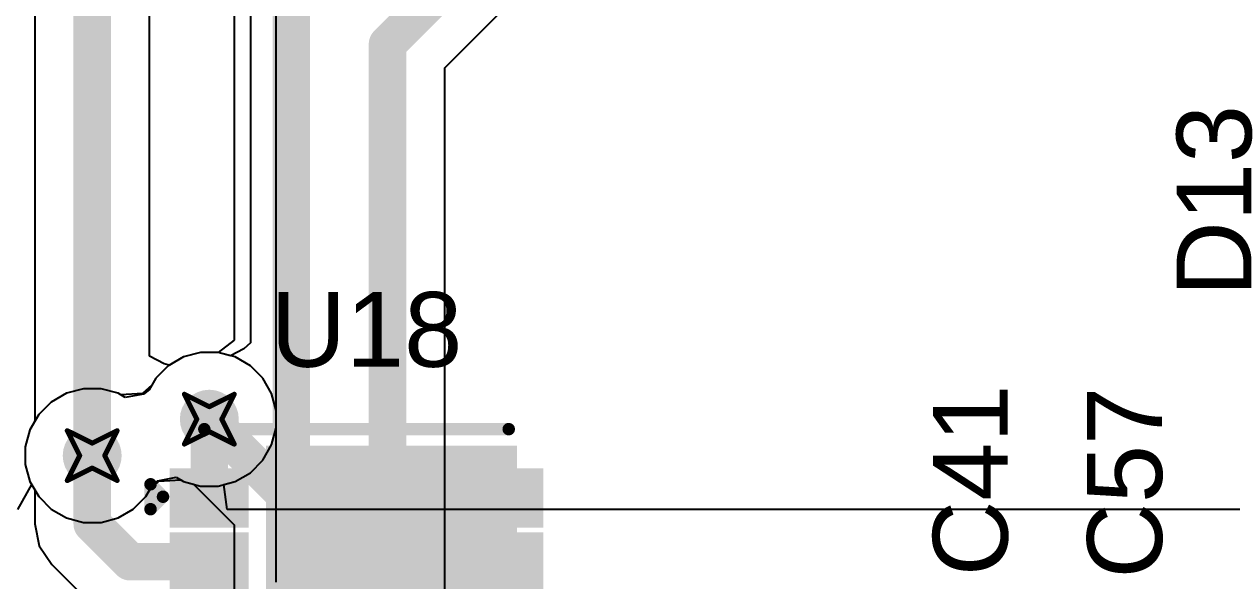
# Model space of a CAD drawing. Header units: inches. Extents: x -36 to 349, y -11 to 240.
# Drawn here: x 154.03 to 166.32, y 7.06 to 12.74 of the extents above; entities that cross this region are included whole.
import ezdxf

# ---------------------------------------------------------------- set-up
doc = ezdxf.new("R2010")
doc.units = ezdxf.units.IN
for name, color, linetype in [('Bottom Layer', 5, 'Continuous'), ('Drill Drawing', 1, 'Continuous'), ('Layer 1', 16, 'Continuous'), ('Layer 2', 76, 'Continuous'), ('Top Layer', 1, 'Continuous'), ('Top Overlay', 2, 'Continuous'), ('Top Paste', 8, 'Continuous'), ('Top Solder', 216, 'Continuous'), ('Via Holes', 16, 'Continuous')]:
    doc.layers.add(name, color=color, linetype=linetype)
doc.styles.add('Arial', font='', dxfattribs={"height": 0.2})
doc.styles.get('Arial').set_extended_font_data('Arial')

# ---------------------------------------------------------------- blocks, each defined once
blk = doc.blocks.new('DFN_8_3_2_3_2__57')
at = {"layer": 'Top Layer'}
for points in [[(1.53060019, 1.40699998), (1.53060019, 0.1170000199999998), (-0.8194001900000001, 0.1170000200000002), (-0.8194001899999998, 1.40699998)], [(-1.200023, 1.175004), (-1.200023, 0.7750047999999999), (-1.8000218, 0.7750047999999999), (-1.8000218, 1.175004)], [(1.8000218, 1.175004), (1.8000218, 0.7750047999999999), (1.200023, 0.7750047999999999), (1.200023, 1.175004)], [(-1.200023, 0.525018), (-1.200023, 0.1250188), (-1.8000218, 0.1250188), (-1.8000218, 0.525018)], [(1.8000218, 0.525018), (1.8000218, 0.1250188), (1.200023, 0.1250188), (1.200023, 0.525018)], [(-0.81940019, -1.40699998), (-0.81940019, -0.1170000199999999), (1.53060019, -0.1170000200000001), (1.53060019, -1.40699998)], [(-1.200023, -0.1250188), (-1.200023, -0.525018), (-1.8000218, -0.525018), (-1.8000218, -0.1250188)], [(1.8000218, -0.1250188), (1.8000218, -0.525018), (1.200023, -0.525018), (1.200023, -0.1250188)], [(-1.200023, -0.7750047999999999), (-1.200023, -1.175004), (-1.8000218, -1.175004), (-1.8000218, -0.7750047999999999)], [(1.8000218, -0.7750047999999999), (1.8000218, -1.175004), (1.200023, -1.175004), (1.200023, -0.7750047999999999)]]:
    blk.add_hatch(color=1, dxfattribs=at).paths.add_polyline_path(points)
at = {"layer": 'Top Paste'}
for points in [[(1.53060019, 1.40699998), (1.53060019, 0.1170000199999998), (-0.8194001900000001, 0.1170000200000002), (-0.8194001899999998, 1.40699998)], [(-1.200023, 1.175004), (-1.200023, 0.7750047999999999), (-1.8000218, 0.7750047999999999), (-1.8000218, 1.175004)], [(1.8000218, 1.175004), (1.8000218, 0.7750047999999999), (1.200023, 0.7750047999999999), (1.200023, 1.175004)], [(-1.200023, 0.525018), (-1.200023, 0.1250188), (-1.8000218, 0.1250188), (-1.8000218, 0.525018)], [(1.8000218, 0.525018), (1.8000218, 0.1250188), (1.200023, 0.1250188), (1.200023, 0.525018)], [(-0.81940019, -1.40699998), (-0.81940019, -0.1170000199999999), (1.53060019, -0.1170000200000001), (1.53060019, -1.40699998)], [(-1.200023, -0.1250188), (-1.200023, -0.525018), (-1.8000218, -0.525018), (-1.8000218, -0.1250188)], [(1.8000218, -0.1250188), (1.8000218, -0.525018), (1.200023, -0.525018), (1.200023, -0.1250188)], [(-1.200023, -0.7750047999999999), (-1.200023, -1.175004), (-1.8000218, -1.175004), (-1.8000218, -0.7750047999999999)], [(1.8000218, -0.7750047999999999), (1.8000218, -1.175004), (1.200023, -1.175004), (1.200023, -0.7750047999999999)]]:
    blk.add_hatch(color=8, dxfattribs=at).paths.add_polyline_path(points)
at = {"layer": 'Top Solder'}
for points in [[(1.63220019, 1.50859998), (1.63220019, 0.0154000199999997), (-0.92100019, 0.0154000200000003), (-0.9210001899999999, 1.50859998)], [(-1.098423, 1.276604), (-1.098423, 0.6734048), (-1.9016218, 0.6734048), (-1.9016218, 1.276604)], [(1.9016218, 1.276604), (1.9016218, 0.6734048), (1.098423, 0.6734048), (1.098423, 1.276604)], [(-1.098423, 0.6266179999999999), (-1.098423, 0.02341879999999992), (-1.9016218, 0.02341880000000007), (-1.9016218, 0.6266180000000001)], [(1.9016218, 0.6266179999999999), (1.9016218, 0.02341879999999992), (1.098423, 0.02341880000000007), (1.098423, 0.6266180000000001)], [(-1.098423, -0.02341880000000007), (-1.098423, -0.6266180000000001), (-1.9016218, -0.6266179999999999), (-1.9016218, -0.02341879999999992)], [(-0.92100019, -1.50859998), (-0.92100019, -0.01540001999999985), (1.63220019, -0.01540002000000015), (1.63220019, -1.50859998)], [(1.9016218, -0.02341880000000007), (1.9016218, -0.6266180000000001), (1.098423, -0.6266179999999999), (1.098423, -0.02341879999999992)], [(-1.098423, -0.6734048), (-1.098423, -1.276604), (-1.9016218, -1.276604), (-1.9016218, -0.6734048)], [(1.9016218, -0.6734048), (1.9016218, -1.276604), (1.098423, -1.276604), (1.098423, -0.6734048)]]:
    blk.add_hatch(color=216, dxfattribs=at).paths.add_polyline_path(points)
at = {"layer": 'Top Overlay'}
for points in [[(-1.5494, 1.6764, 0.127, 0.127, 0), (1.5494, 1.6764, 0.127, 0.127, 0)], [(-2.0969224, 1.1147044, 0.127, 0.127, 0), (-1.9699224, 0.9877043999999998, 0.127, 0.127, 0)], [(-2.0969224, 0.8607043999999999, 0.127, 0.127, 0), (-2.0969224, 1.1147044, 0.127, 0.127, 0)], [(-2.0969224, 0.8607043999999999, 0.127, 0.127, 0), (-1.9699224, 0.9877043999999998, 0.127, 0.127, 0)], [(-1.5494, -1.6764, 0.127, 0.127, 0), (1.5494, -1.6764, 0.127, 0.127, 0)]]:
    blk.add_lwpolyline(points, format="xyseb", dxfattribs=at)
for points in [[(-1.58115, 1.6764, 0.0635, 0.0635, 1), (-1.51765, 1.6764, 0.0635, 0.0635, 1)], [(1.51765, 1.6764, 0.0635, 0.0635, 1), (1.58115, 1.6764, 0.0635, 0.0635, 1)], [(-2.1286724, 1.1147044, 0.0635, 0.0635, 1), (-2.0651724, 1.1147044, 0.0635, 0.0635, 1)], [(-2.1286724, 1.1147044, 0.0635, 0.0635, 1), (-2.0651724, 1.1147044, 0.0635, 0.0635, 1)], [(-2.0016724, 0.9877043999999998, 0.0635, 0.0635, 1), (-1.9381724, 0.9877043999999998, 0.0635, 0.0635, 1)], [(-2.0016724, 0.9877043999999998, 0.0635, 0.0635, 1), (-1.9381724, 0.9877043999999998, 0.0635, 0.0635, 1)], [(-2.1286724, 0.8607043999999999, 0.0635, 0.0635, 1), (-2.0651724, 0.8607043999999999, 0.0635, 0.0635, 1)], [(-2.1286724, 0.8607043999999999, 0.0635, 0.0635, 1), (-2.0651724, 0.8607043999999999, 0.0635, 0.0635, 1)], [(-1.58115, -1.6764, 0.0635, 0.0635, 1), (-1.51765, -1.6764, 0.0635, 0.0635, 1)], [(1.51765, -1.6764, 0.0635, 0.0635, 1), (1.58115, -1.6764, 0.0635, 0.0635, 1)]]:
    blk.add_lwpolyline(points, format="xyseb", close=True, dxfattribs=at)

msp = doc.modelspace()

# ---------------------------------------------------------------- hatches: boundary and pattern name
at = {"layer": 'Bottom Layer'}
h = msp.add_hatch(color=5, dxfattribs=at)
edge = h.paths.add_edge_path()
edge.add_arc((155.91418144, 8.71221778), 0.2999994, 0, 360)
h = msp.add_hatch(color=5, dxfattribs=at)
edge = h.paths.add_edge_path()
edge.add_arc((154.72203244, 8.34121776), 0.2999994, 0, 360)
at = {"layer": 'Layer 1'}
h = msp.add_hatch(color=16, dxfattribs=at)
edge = h.paths.add_edge_path()
edge.add_arc((155.91418144, 8.71221778), 0.2999994, 0, 360)
h = msp.add_hatch(color=16, dxfattribs=at)
edge = h.paths.add_edge_path()
edge.add_arc((154.72203244, 8.34121776), 0.2999994, 0, 360)
at = {"layer": 'Layer 2'}
h = msp.add_hatch(color=76, dxfattribs=at)
edge = h.paths.add_edge_path()
edge.add_arc((155.91418144, 8.71221778), 0.2999994, 0, 360)
h = msp.add_hatch(color=76, dxfattribs=at)
edge = h.paths.add_edge_path()
edge.add_arc((154.72203244, 8.34121776), 0.2999994, 0, 360)
at = {"layer": 'Top Layer'}
h = msp.add_hatch(color=1, dxfattribs=at)
edge = h.paths.add_edge_path()
edge.add_arc((155.91418144, 8.71221778), 0.2999994, 0, 360)
h = msp.add_hatch(color=1, dxfattribs=at)
edge = h.paths.add_edge_path()
edge.add_arc((154.72203244, 8.34121776), 0.2999994, 0, 360)
at = {"layer": 'Via Holes'}
h = msp.add_hatch(color=7, dxfattribs=at)
edge = h.paths.add_edge_path()
edge.add_arc((155.91418144, 8.71221778), 0.1499997, 0, 360)
h = msp.add_hatch(color=7, dxfattribs=at)
edge = h.paths.add_edge_path()
edge.add_arc((154.72203244, 8.34121776), 0.1499997, 0, 360)

# ---------------------------------------------------------------- linework, layer by layer
at = {"layer": 'Bottom Layer'}
for p, q in [((154.13933612, 14.57622942), (154.13933612, 8.693960259999999)), ((155.30472876, 9.35293278), (155.30472876, 14.33486846)), ((158.31050888, 12.29108794), (160.21511264, 14.1956917)), ((156.16590052, 13.96363984), (156.16590052, 9.51652402)), ((158.31050888, 4.088706579999999), (158.31050888, 12.29108794)), ((156.16590052, 9.51652402), (156.00485182, 9.392945399999999)), ((155.4561661, 9.27711632), (155.30472876, 9.35293278)), ((155.65132446, 9.34680884), (155.5077281, 9.26390578)), ((155.82452706, 9.39321718), (155.65132446, 9.34680884)), ((156.00383582, 9.39321718), (155.82452706, 9.39321718)), ((156.00485182, 9.392945399999999), (156.00383582, 9.39321718)), ((155.5077281, 9.26390578), (155.4561661, 9.27711632)), ((154.13933612, 8.693960259999999), (154.08744138, 8.60407474)), ((154.08744138, 8.60407474), (154.04103304, 8.43087214)), ((154.04103304, 8.43087214), (154.04103304, 8.25156338)), ((154.04103304, 8.25156338), (154.08744138, 8.078360779999999)), ((155.39083222, 8.0847946), (155.57794132, 8.119993919999999)), ((155.57794132, 8.119993919999999), (155.65132446, 8.07762672)), ((154.08744138, 8.078360779999999), (154.17709576, 7.923072799999999)), ((155.26696912, 7.923072799999999), (155.33511986, 8.04111168)), ((155.33511986, 8.04111168), (155.39083222, 8.0847946)), ((155.65132446, 8.07762672), (155.75157826, 8.05076368)), ((155.75157826, 8.05076368), (156.16590052, 7.63644142)), ((154.17709576, 7.923072799999999), (154.30388748, 7.796281079999999)), ((155.1401774, 7.796281079999999), (155.26696912, 7.923072799999999)), ((154.30388748, 7.796281079999999), (154.45917546, 7.7066267)), ((154.98488942, 7.7066267), (155.1401774, 7.796281079999999)), ((154.45917546, 7.7066267), (154.63237806, 7.66021836)), ((154.63237806, 7.66021836), (154.81168682, 7.66021836)), ((154.81168682, 7.66021836), (154.98488942, 7.7066267)), ((156.16590052, 7.63644142), (156.16590052, 5.292194139999999))]:
    msp.add_line(p, q, dxfattribs=at)
for points in [[(154.72203244, 8.34121776, 0.3809999999999999, 0.3809999999999999, 0), (154.72203244, 14.57622942, 0.3809999999999999, 0.3809999999999999, 0)], [(157.72781256, 12.5324489, 0.3809999999999999, 0.3809999999999999, 0), (159.803084, 14.60772034, 0.3809999999999999, 0.3809999999999999, 0)], [(156.74859684, 7.877802379999999, 0.3809999999999999, 0.3809999999999999, 0), (156.74859684, 14.31638234, 0.3809999999999999, 0.3809999999999999, 0)], [(157.72781256, 4.088706579999999, 0.3809999999999999, 0.3809999999999999, 0), (157.72781256, 12.5324489, 0.3809999999999999, 0.3809999999999999, 0)], [(155.91418144, 8.71221778, 0.3809999999999999, 0.3809999999999999, 0), (156.74859684, 7.877802379999999, 0.3809999999999999, 0.3809999999999999, 0)], [(156.74859684, 5.05083318, 0.3809999999999999, 0.3809999999999999, 0), (156.74859684, 7.877802379999999, 0.3809999999999999, 0.3809999999999999, 0)]]:
    msp.add_lwpolyline(points, format="xyseb", dxfattribs=at)
for points in [[(157.63256256, 12.5324489, 0.1905, 0.1905, 1), (157.82306256, 12.5324489, 0.1905, 0.1905, 1)], [(157.63256256, 12.5324489, 0.1905, 0.1905, 1), (157.82306256, 12.5324489, 0.1905, 0.1905, 1)], [(155.81893144, 8.71221778, 0.1905, 0.1905, 1), (156.00943144, 8.71221778, 0.1905, 0.1905, 1)], [(154.62678244, 8.34121776, 0.1905, 0.1905, 1), (154.81728244, 8.34121776, 0.1905, 0.1905, 1)], [(156.65334684, 7.877802379999999, 0.1905, 0.1905, 1), (156.84384684, 7.877802379999999, 0.1905, 0.1905, 1)], [(156.65334684, 7.877802379999999, 0.1905, 0.1905, 1), (156.84384684, 7.877802379999999, 0.1905, 0.1905, 1)], [(156.65334684, 7.877802379999999, 0.1905, 0.1905, 1), (156.84384684, 7.877802379999999, 0.1905, 0.1905, 1)]]:
    msp.add_lwpolyline(points, format="xyseb", close=True, dxfattribs=at)
at = {"layer": 'Drill Drawing'}
for points in [[(155.66018144, 8.96621778, 0.0508, 0.0508, 0), (155.91418144, 8.83921778, 0.0508, 0.0508, 0)], [(155.66018144, 8.96621778, 0.0508, 0.0508, 0), (155.78718144, 8.71221778, 0.0508, 0.0508, 0)], [(155.91418144, 8.83921778, 0.0508, 0.0508, 0), (156.16818144, 8.96621778, 0.0508, 0.0508, 0)], [(156.04118144, 8.71221778, 0.0508, 0.0508, 0), (156.16818144, 8.96621778, 0.0508, 0.0508, 0)], [(155.66018144, 8.458217779999998, 0.0508, 0.0508, 0), (155.78718144, 8.71221778, 0.0508, 0.0508, 0)], [(156.04118144, 8.71221778, 0.0508, 0.0508, 0), (156.16818144, 8.458217779999998, 0.0508, 0.0508, 0)], [(154.46803244, 8.595217759999999, 0.0508, 0.0508, 0), (154.72203244, 8.468217759999998, 0.0508, 0.0508, 0)], [(154.46803244, 8.595217759999999, 0.0508, 0.0508, 0), (154.59503244, 8.34121776, 0.0508, 0.0508, 0)], [(154.72203244, 8.468217759999998, 0.0508, 0.0508, 0), (154.97603244, 8.595217759999999, 0.0508, 0.0508, 0)], [(154.84903244, 8.34121776, 0.0508, 0.0508, 0), (154.97603244, 8.595217759999999, 0.0508, 0.0508, 0)], [(155.66018144, 8.458217779999998, 0.0508, 0.0508, 0), (155.91418144, 8.585217779999999, 0.0508, 0.0508, 0)], [(155.91418144, 8.585217779999999, 0.0508, 0.0508, 0), (156.16818144, 8.458217779999998, 0.0508, 0.0508, 0)], [(154.46803244, 8.08721776, 0.0508, 0.0508, 0), (154.59503244, 8.34121776, 0.0508, 0.0508, 0)], [(154.84903244, 8.34121776, 0.0508, 0.0508, 0), (154.97603244, 8.08721776, 0.0508, 0.0508, 0)], [(154.46803244, 8.08721776, 0.0508, 0.0508, 0), (154.72203244, 8.21421776, 0.0508, 0.0508, 0)], [(154.72203244, 8.21421776, 0.0508, 0.0508, 0), (154.97603244, 8.08721776, 0.0508, 0.0508, 0)]]:
    msp.add_lwpolyline(points, format="xyseb", dxfattribs=at)
for points in [[(155.64748144, 8.96621778, 0.0254, 0.0254, 1), (155.67288144, 8.96621778, 0.0254, 0.0254, 1)], [(155.64748144, 8.96621778, 0.0254, 0.0254, 1), (155.67288144, 8.96621778, 0.0254, 0.0254, 1)], [(156.15548144, 8.96621778, 0.0254, 0.0254, 1), (156.18088144, 8.96621778, 0.0254, 0.0254, 1)], [(156.15548144, 8.96621778, 0.0254, 0.0254, 1), (156.18088144, 8.96621778, 0.0254, 0.0254, 1)], [(155.90148144, 8.83921778, 0.0254, 0.0254, 1), (155.92688144, 8.83921778, 0.0254, 0.0254, 1)], [(155.90148144, 8.83921778, 0.0254, 0.0254, 1), (155.92688144, 8.83921778, 0.0254, 0.0254, 1)], [(155.77448144, 8.71221778, 0.0254, 0.0254, 1), (155.79988144, 8.71221778, 0.0254, 0.0254, 1)], [(155.77448144, 8.71221778, 0.0254, 0.0254, 1), (155.79988144, 8.71221778, 0.0254, 0.0254, 1)], [(156.02848144, 8.71221778, 0.0254, 0.0254, 1), (156.05388144, 8.71221778, 0.0254, 0.0254, 1)], [(156.02848144, 8.71221778, 0.0254, 0.0254, 1), (156.05388144, 8.71221778, 0.0254, 0.0254, 1)], [(154.45533244, 8.595217759999999, 0.0254, 0.0254, 1), (154.48073244, 8.595217759999999, 0.0254, 0.0254, 1)], [(154.45533244, 8.595217759999999, 0.0254, 0.0254, 1), (154.48073244, 8.595217759999999, 0.0254, 0.0254, 1)], [(154.96333244, 8.595217759999999, 0.0254, 0.0254, 1), (154.98873244, 8.595217759999999, 0.0254, 0.0254, 1)], [(154.96333244, 8.595217759999999, 0.0254, 0.0254, 1), (154.98873244, 8.595217759999999, 0.0254, 0.0254, 1)], [(155.90148144, 8.585217779999999, 0.0254, 0.0254, 1), (155.92688144, 8.585217779999999, 0.0254, 0.0254, 1)], [(155.90148144, 8.585217779999999, 0.0254, 0.0254, 1), (155.92688144, 8.585217779999999, 0.0254, 0.0254, 1)], [(154.70933244, 8.468217759999998, 0.0254, 0.0254, 1), (154.73473244, 8.468217759999998, 0.0254, 0.0254, 1)], [(154.70933244, 8.468217759999998, 0.0254, 0.0254, 1), (154.73473244, 8.468217759999998, 0.0254, 0.0254, 1)], [(155.64748144, 8.458217779999998, 0.0254, 0.0254, 1), (155.67288144, 8.458217779999998, 0.0254, 0.0254, 1)], [(155.64748144, 8.458217779999998, 0.0254, 0.0254, 1), (155.67288144, 8.458217779999998, 0.0254, 0.0254, 1)], [(156.15548144, 8.458217779999998, 0.0254, 0.0254, 1), (156.18088144, 8.458217779999998, 0.0254, 0.0254, 1)], [(156.15548144, 8.458217779999998, 0.0254, 0.0254, 1), (156.18088144, 8.458217779999998, 0.0254, 0.0254, 1)], [(154.58233244, 8.34121776, 0.0254, 0.0254, 1), (154.60773244, 8.34121776, 0.0254, 0.0254, 1)], [(154.58233244, 8.34121776, 0.0254, 0.0254, 1), (154.60773244, 8.34121776, 0.0254, 0.0254, 1)], [(154.83633244, 8.34121776, 0.0254, 0.0254, 1), (154.86173244, 8.34121776, 0.0254, 0.0254, 1)], [(154.83633244, 8.34121776, 0.0254, 0.0254, 1), (154.86173244, 8.34121776, 0.0254, 0.0254, 1)], [(154.70933244, 8.21421776, 0.0254, 0.0254, 1), (154.73473244, 8.21421776, 0.0254, 0.0254, 1)], [(154.70933244, 8.21421776, 0.0254, 0.0254, 1), (154.73473244, 8.21421776, 0.0254, 0.0254, 1)], [(154.45533244, 8.08721776, 0.0254, 0.0254, 1), (154.48073244, 8.08721776, 0.0254, 0.0254, 1)], [(154.45533244, 8.08721776, 0.0254, 0.0254, 1), (154.48073244, 8.08721776, 0.0254, 0.0254, 1)], [(154.96333244, 8.08721776, 0.0254, 0.0254, 1), (154.98873244, 8.08721776, 0.0254, 0.0254, 1)], [(154.96333244, 8.08721776, 0.0254, 0.0254, 1), (154.98873244, 8.08721776, 0.0254, 0.0254, 1)]]:
    msp.add_lwpolyline(points, format="xyseb", close=True, dxfattribs=at)
at = {"layer": 'Layer 1'}
for p, q in [((155.65132446, 9.34680884), (155.49603648, 9.25715446)), ((155.82452706, 9.39321718), (155.65132446, 9.34680884)), ((156.00383582, 9.39321718), (155.82452706, 9.39321718)), ((156.17703842, 9.34680884), (156.00383582, 9.39321718)), ((156.3323264, 9.25715446), (156.17703842, 9.34680884)), ((155.49603648, 9.25715446), (155.36924476, 9.130362739999999)), ((156.45911812, 9.130362739999999), (156.3323264, 9.25715446)), ((155.36924476, 9.130362739999999), (155.32749478, 9.058048939999999)), ((156.5487725, 8.975074759999998), (156.45911812, 9.130362739999999)), ((154.45917546, 8.97580882), (154.30388748, 8.88615444)), ((154.63237806, 9.02221716), (154.45917546, 8.97580882)), ((154.81168682, 9.02221716), (154.63237806, 9.02221716)), ((154.98488942, 8.97580882), (154.81168682, 9.02221716)), ((155.01254748, 8.959839839999999), (154.98488942, 8.97580882)), ((155.32749478, 9.058048939999999), (155.234259, 8.97248904)), ((156.59518084, 8.80187216), (156.5487725, 8.975074759999998)), ((154.30388748, 8.88615444), (154.17709576, 8.75936272)), ((155.234259, 8.97248904), (155.01254748, 8.959839839999999)), ((154.17709576, 8.75936272), (154.08744138, 8.60407474)), ((156.59518084, 8.6225634), (156.59518084, 8.80187216)), ((156.5487725, 8.4493608), (156.59518084, 8.6225634)), ((154.08744138, 8.60407474), (154.04103304, 8.43087214)), ((154.04103304, 8.43087214), (154.04103304, 8.25156338)), ((156.45911812, 8.29407282), (156.5487725, 8.4493608)), ((154.04103304, 8.25156338), (154.08744138, 8.078360779999999)), ((156.3323264, 8.1672811), (156.45911812, 8.29407282)), ((156.17703842, 8.07762672), (156.3323264, 8.1672811)), ((154.08744138, 8.078360779999999), (154.17709576, 7.923072799999999)), ((155.26696912, 7.923072799999999), (155.3087191, 7.995386599999999)), ((155.3087191, 7.995386599999999), (155.40195488, 8.0809465)), ((155.40195488, 8.0809465), (155.6236664, 8.0935957)), ((155.6236664, 8.0935957), (155.65132446, 8.07762672)), ((155.65132446, 8.07762672), (155.82452706, 8.03121838)), ((155.82452706, 8.03121838), (156.00383582, 8.03121838)), ((156.00383582, 8.03121838), (156.17703842, 8.07762672)), ((154.17709576, 7.923072799999999), (154.30388748, 7.796281079999999)), ((155.1401774, 7.796281079999999), (155.26696912, 7.923072799999999)), ((154.30388748, 7.796281079999999), (154.45917546, 7.7066267)), ((154.98488942, 7.7066267), (155.1401774, 7.796281079999999)), ((154.45917546, 7.7066267), (154.63237806, 7.66021836)), ((154.63237806, 7.66021836), (154.81168682, 7.66021836)), ((154.81168682, 7.66021836), (154.98488942, 7.7066267))]:
    msp.add_line(p, q, dxfattribs=at)
at = {"layer": 'Layer 2'}
for p, q in [((155.65132446, 9.34680884), (155.49603648, 9.25715446)), ((155.82452706, 9.39321718), (155.65132446, 9.34680884)), ((156.00383582, 9.39321718), (155.82452706, 9.39321718)), ((156.17703842, 9.34680884), (156.00383582, 9.39321718)), ((156.3323264, 9.25715446), (156.17703842, 9.34680884)), ((155.49603648, 9.25715446), (155.36924476, 9.130362739999999)), ((156.45911812, 9.130362739999999), (156.3323264, 9.25715446)), ((155.36924476, 9.130362739999999), (155.32749478, 9.058048939999999)), ((156.5487725, 8.975074759999998), (156.45911812, 9.130362739999999)), ((154.45917546, 8.97580882), (154.30388748, 8.88615444)), ((154.63237806, 9.02221716), (154.45917546, 8.97580882)), ((154.81168682, 9.02221716), (154.63237806, 9.02221716)), ((154.98488942, 8.97580882), (154.81168682, 9.02221716)), ((155.01254748, 8.959839839999999), (154.98488942, 8.97580882)), ((155.32749478, 9.058048939999999), (155.234259, 8.97248904)), ((156.59518084, 8.80187216), (156.5487725, 8.975074759999998)), ((154.30388748, 8.88615444), (154.17709576, 8.75936272)), ((155.234259, 8.97248904), (155.01254748, 8.959839839999999)), ((154.17709576, 8.75936272), (154.08744138, 8.60407474)), ((156.59518084, 8.6225634), (156.59518084, 8.80187216)), ((156.5487725, 8.4493608), (156.59518084, 8.6225634)), ((154.08744138, 8.60407474), (154.04103304, 8.43087214)), ((154.04103304, 8.43087214), (154.04103304, 8.25156338)), ((156.45911812, 8.29407282), (156.5487725, 8.4493608)), ((154.04103304, 8.25156338), (154.08744138, 8.078360779999999)), ((156.3323264, 8.1672811), (156.45911812, 8.29407282)), ((156.17703842, 8.07762672), (156.3323264, 8.1672811)), ((154.10572684, 8.046686979999999), (153.96153612, 7.792686979999999)), ((154.08744138, 8.078360779999999), (154.10572684, 8.046686979999999)), ((156.06156748, 8.046686979999999), (156.17703842, 8.07762672)), ((156.09500658, 7.792686979999999), (156.06156748, 8.046686979999999)), ((188.1115618, 7.792686979999999), (156.09500658, 7.792686979999999))]:
    msp.add_line(p, q, dxfattribs=at)
at = {"layer": 'Top Layer'}
for p, q in [((156.33440412, 13.4425817), (156.33440412, 9.490590619999999)), ((156.59337998, 8.808593), (156.59337998, 13.4425817)), ((156.33440412, 9.490590619999999), (156.26531612, 9.42746654)), ((155.65132446, 9.34680884), (155.49603648, 9.25715446)), ((155.82452706, 9.39321718), (155.65132446, 9.34680884)), ((156.00383582, 9.39321718), (155.82452706, 9.39321718)), ((156.13120158, 9.35908974), (156.00383582, 9.39321718)), ((156.26531612, 9.42746654), (156.13120158, 9.35908974)), ((155.49603648, 9.25715446), (155.36924476, 9.130362739999999)), ((155.36924476, 9.130362739999999), (155.30119816, 9.01250166)), ((154.45917546, 8.97580882), (154.30388748, 8.88615444)), ((154.63237806, 9.02221716), (154.45917546, 8.97580882)), ((154.81168682, 9.02221716), (154.63237806, 9.02221716)), ((154.98488942, 8.97580882), (154.81168682, 9.02221716)), ((155.05809476, 8.93354576), (154.98488942, 8.97580882)), ((155.30119816, 9.01250166), (155.245308, 8.968648559999998)), ((154.30388748, 8.88615444), (154.17709576, 8.75936272)), ((155.245308, 8.968648559999998), (155.05809476, 8.93354576)), ((154.17709576, 8.75936272), (154.08744138, 8.60407474)), ((156.59518084, 8.80187216), (156.59337998, 8.808593)), ((156.59518084, 8.69282234), (156.59518084, 8.80187216)), ((156.59377622, 8.49019892), (156.59518338, 8.62256594)), ((156.59518338, 8.62256594), (156.59518084, 8.69282234)), ((154.08744138, 8.60407474), (154.04103304, 8.43087214)), ((156.59377622, 7.051217799999999), (156.59377622, 8.49019892)), ((154.04103304, 8.43087214), (154.04103304, 8.25156338)), ((154.04103304, 8.25156338), (154.08744138, 8.078360779999999)), ((154.08744138, 8.078360779999999), (154.13933612, 7.988475259999999)), ((154.13933612, 7.988475259999999), (154.13933612, 7.6450317)), ((154.13933612, 7.6450317), (154.18369214, 7.422042559999999)), ((154.18369214, 7.422042559999999), (154.3100038, 7.23300306)), ((154.3100038, 7.23300306), (154.69579932, 6.84720754))]:
    msp.add_line(p, q, dxfattribs=at)
for points in [[(155.91347024, 8.71150658, 0.3809999999999999, 0.3809999999999999, 0), (155.91418144, 8.71221778, 0.3809999999999999, 0.3809999999999999, 0)], [(155.91347024, 7.918721779999999, 0.3809999999999999, 0.3809999999999999, 0), (155.91347024, 8.71150658, 0.3809999999999999, 0.3809999999999999, 0)], [(154.72203244, 7.6450317, 0.3809999999999999, 0.3809999999999999, 0), (154.72203244, 8.34121776, 0.3809999999999999, 0.3809999999999999, 0)], [(155.90325944, 7.918721779999999, 0.3809999999999999, 0.3809999999999999, 0), (155.91347024, 7.918721779999999, 0.3809999999999999, 0.3809999999999999, 0)], [(154.72203244, 7.6450317, 0.3809999999999999, 0.3809999999999999, 0), (155.10782796, 7.25923618, 0.3809999999999999, 0.3809999999999999, 0)], [(155.10782796, 7.25923618, 0.3809999999999999, 0.3809999999999999, 0), (155.91275904, 7.25923618, 0.3809999999999999, 0.3809999999999999, 0)]]:
    msp.add_lwpolyline(points, format="xyseb", dxfattribs=at)
for points in [[(155.81822024, 8.71150658, 0.1905, 0.1905, 1), (156.00872024, 8.71150658, 0.1905, 0.1905, 1)], [(155.81822024, 8.71150658, 0.1905, 0.1905, 1), (156.00872024, 8.71150658, 0.1905, 0.1905, 1)], [(155.81893144, 8.71221778, 0.1905, 0.1905, 1), (156.00943144, 8.71221778, 0.1905, 0.1905, 1)], [(154.62678244, 8.34121776, 0.1905, 0.1905, 1), (154.81728244, 8.34121776, 0.1905, 0.1905, 1)], [(155.80800944, 7.918721779999999, 0.1905, 0.1905, 1), (155.99850944, 7.918721779999999, 0.1905, 0.1905, 1)], [(155.81822024, 7.918721779999999, 0.1905, 0.1905, 1), (156.00872024, 7.918721779999999, 0.1905, 0.1905, 1)], [(155.81822024, 7.918721779999999, 0.1905, 0.1905, 1), (156.00872024, 7.918721779999999, 0.1905, 0.1905, 1)], [(154.62678244, 7.6450317, 0.1905, 0.1905, 1), (154.81728244, 7.6450317, 0.1905, 0.1905, 1)], [(154.62678244, 7.6450317, 0.1905, 0.1905, 1), (154.81728244, 7.6450317, 0.1905, 0.1905, 1)], [(155.01257796, 7.25923618, 0.1905, 0.1905, 1), (155.20307796, 7.25923618, 0.1905, 0.1905, 1)], [(155.01257796, 7.25923618, 0.1905, 0.1905, 1), (155.20307796, 7.25923618, 0.1905, 0.1905, 1)], [(155.81750904, 7.25923618, 0.1905, 0.1905, 1), (156.00800904, 7.25923618, 0.1905, 0.1905, 1)]]:
    msp.add_lwpolyline(points, format="xyseb", close=True, dxfattribs=at)

# ---------------------------------------------------------------- block references
msp.add_blockref('DFN_8_3_2_3_2__57', (157.41279922, 6.9342))

# ---------------------------------------------------------------- texts
at = {"layer": 'Top Overlay', "style": 'Arial'}
for s, p in [('D13', (166.52282164, 9.9609402)), ('C41', (164.04205444, 7.11228956)), ('C57', (165.61256692, 7.088809799999999))]:
    msp.add_text(s, height=0.7619999999999999, rotation=90, dxfattribs=at).set_placement(p)
msp.add_text('U18', height=0.7619999999999999, dxfattribs=at).set_placement((156.5368091, 9.24572446))

doc.saveas('drawing.dxf')
